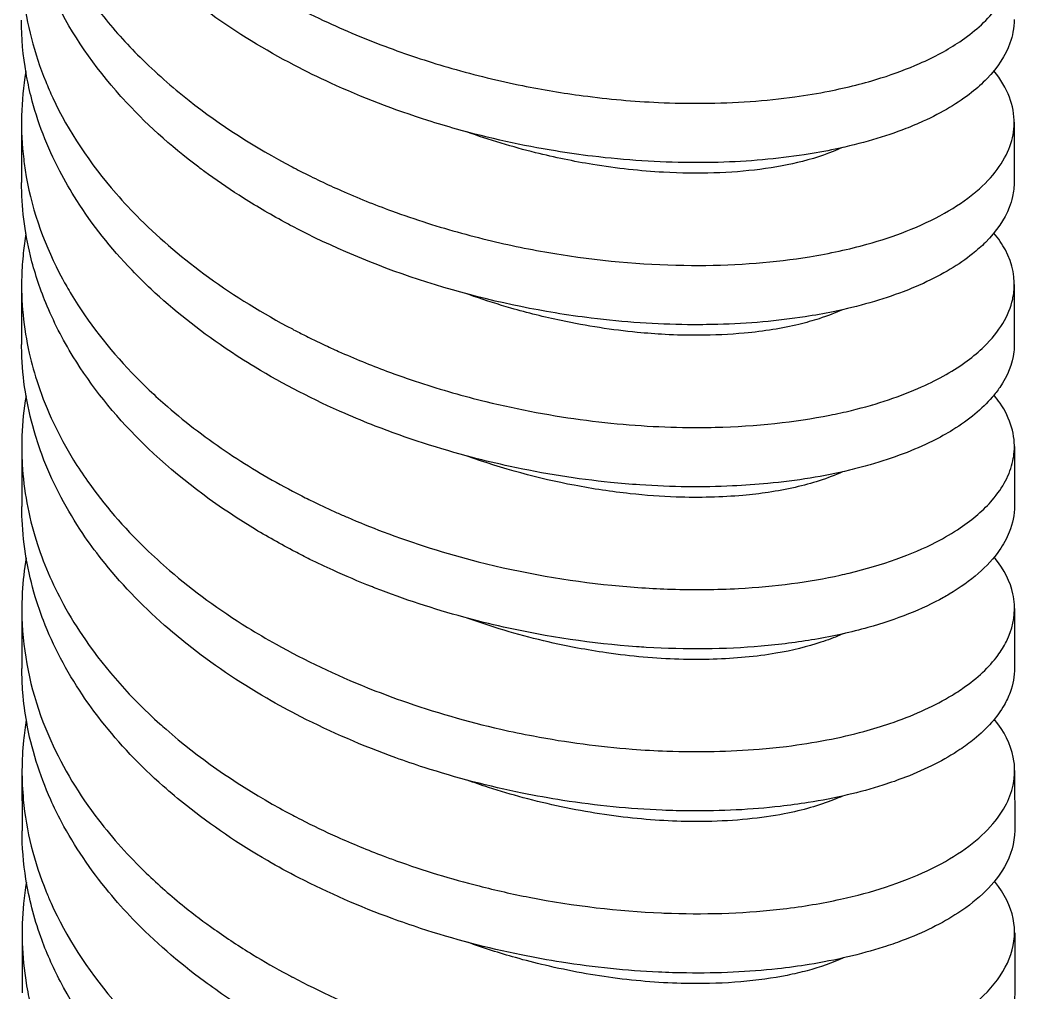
# Model space of a CAD drawing. Header units: millimetres. Extents: x 129 to 6329, y 33 to 3553.
# Drawn here: x 5159.25 to 5179.67, y 2876.38 to 2895.98 of the extents above; entities that cross this region are included whole.
import ezdxf

# ---------------------------------------------------------------- set-up
doc = ezdxf.new("R2010")
doc.units = ezdxf.units.MM
doc.layers.add('vistasIsometricas', color=255, linetype='Continuous')

msp = doc.modelspace()

# ---------------------------------------------------------------- linework, layer by layer
at = {"layer": 'vistasIsometricas', "extrusion": (1e-16, 0.816497, 0.57735)}
for p, q in [((5176.771, 2894.88), (5176.771, 2894.88)), ((5159.272, 2893.912), (5159.273, 2892.716)), ((5179.272, 2893.926), (5179.273, 2892.73)), ((5176.774, 2891.612), (5176.774, 2891.612)), ((5159.275, 2890.644), (5159.275, 2889.449)), ((5179.275, 2890.659), (5179.275, 2889.463)), ((5176.776, 2888.345), (5176.776, 2888.345)), ((5159.277, 2887.377), (5159.278, 2886.181)), ((5179.277, 2887.392), (5179.278, 2886.196)), ((5176.779, 2885.078), (5176.779, 2885.078)), ((5159.279, 2884.11), (5159.28, 2882.914)), ((5179.279, 2884.124), (5179.28, 2882.928)), ((5176.781, 2881.81), (5176.781, 2881.81)), ((5159.282, 2880.842), (5159.283, 2879.646)), ((5179.282, 2880.857), (5179.283, 2879.661)), ((5159.284, 2877.575), (5159.285, 2876.379)), ((5179.284, 2877.589), (5179.285, 2876.394))]:
    msp.add_line(p, q, dxfattribs=at)
at = {"layer": 'vistasIsometricas'}
for points, knots in [([(5159.352, 2904.75), (5159.344, 2904.703), (5159.337, 2904.657), (5159.278, 2904.255), (5159.257, 2903.897), (5159.28, 2903.129), (5159.332, 2902.72), (5159.595, 2901.58), (5159.896, 2900.862), (5160.615, 2899.698), (5160.968, 2899.238), (5161.604, 2898.551), (5161.853, 2898.309), (5162.679, 2897.576), (5163.309, 2897.118), (5164.427, 2896.445), (5164.882, 2896.202), (5165.784, 2895.778), (5166.227, 2895.593), (5167.094, 2895.273), (5167.516, 2895.135), (5168.414, 2894.878), (5168.89, 2894.762), (5169.774, 2894.583), (5170.182, 2894.516), (5171.1, 2894.394), (5171.608, 2894.349), (5172.407, 2894.312), (5172.705, 2894.307), (5173.649, 2894.314), (5174.272, 2894.359), (5175.091, 2894.473), (5175.32, 2894.511), (5175.913, 2894.628), (5176.262, 2894.717), (5176.865, 2894.907), (5177.124, 2895.004), (5177.668, 2895.244), (5177.939, 2895.392), (5178.319, 2895.647), (5178.449, 2895.747), (5178.819, 2896.076), (5179.005, 2896.317), (5179.166, 2896.654), (5179.199, 2896.746), (5179.285, 2897.073), (5179.285, 2897.312), (5179.201, 2897.634), (5179.17, 2897.72), (5179.064, 2897.95), (5178.973, 2898.091), (5178.86, 2898.229)], [10.718104, 10.718104, 10.718104, 10.718104, 10.727283, 10.727283, 10.797858, 10.797858, 10.878697, 10.878697, 11.025504, 11.025504, 11.127596, 11.127596, 11.185923, 11.185923, 11.310453, 11.310453, 11.38965, 11.38965, 11.462098, 11.462098, 11.528589, 11.528589, 11.602322, 11.602322, 11.665461, 11.665461, 11.745658, 11.745658, 11.79442, 11.79442, 11.903206, 11.903206, 11.947224, 11.947224, 12.020946, 12.020946, 12.084112, 12.084112, 12.164251, 12.164251, 12.213125, 12.213125, 12.319438, 12.319438, 12.358221, 12.358221, 12.457832, 12.457832, 12.494429, 12.494429, 12.556328, 12.556328, 12.556328, 12.556328]), ([(5179.271, 2895.998), (5179.271, 2895.914), (5179.263, 2895.829), (5179.234, 2895.671), (5179.214, 2895.596), (5179.1, 2895.275), (5178.944, 2895.033), (5178.63, 2894.709), (5178.527, 2894.617), (5178.146, 2894.316), (5177.819, 2894.12), (5177.327, 2893.896), (5177.211, 2893.847), (5176.668, 2893.635), (5176.191, 2893.494), (5175.465, 2893.342), (5175.256, 2893.304), (5174.498, 2893.188), (5173.919, 2893.136), (5173.124, 2893.114), (5172.934, 2893.112), (5172.106, 2893.118), (5171.448, 2893.16), (5170.53, 2893.272), (5170.281, 2893.307), (5169.366, 2893.457), (5168.697, 2893.605), (5167.841, 2893.845), (5167.649, 2893.903), (5166.788, 2894.176), (5166.133, 2894.427), (5165.252, 2894.83), (5165.007, 2894.951), (5164.174, 2895.387), (5163.613, 2895.73), (5162.933, 2896.217), (5162.78, 2896.332), (5162.122, 2896.851), (5161.661, 2897.281), (5161.103, 2897.906), (5160.958, 2898.08), (5160.465, 2898.72), (5160.165, 2899.203), (5159.851, 2899.858), (5159.782, 2900.017), (5159.518, 2900.69), (5159.382, 2901.214), (5159.295, 2901.901), (5159.281, 2902.06), (5159.268, 2902.318), (5159.266, 2902.418), (5159.266, 2902.518)], [5.433158, 5.433158, 5.433158, 5.433158, 5.468548, 5.468548, 5.499932, 5.499932, 5.605228, 5.605228, 5.64862, 5.64862, 5.750888, 5.750888, 5.780617, 5.780617, 5.885864, 5.885864, 5.926678, 5.926678, 6.029518, 6.029518, 6.061189, 6.061189, 6.166127, 6.166127, 6.204858, 6.204858, 6.308179, 6.308179, 6.338335, 6.338335, 6.443645, 6.443645, 6.485398, 6.485398, 6.588026, 6.588026, 6.61902, 6.61902, 6.724082, 6.724082, 6.763491, 6.763491, 6.866653, 6.866653, 6.899312, 6.899312, 7.004048, 7.004048, 7.035343, 7.035343, 7.055046, 7.055046, 7.055046, 7.055046]), ([(5159.354, 2901.482), (5159.331, 2901.344), (5159.312, 2901.206), (5159.299, 2901.068), (5159.268, 2900.768), (5159.26, 2900.468), (5159.274, 2900.167), (5159.307, 2899.461), (5159.462, 2898.756), (5159.733, 2898.073), (5159.741, 2898.054), (5159.749, 2898.035), (5159.756, 2898.016), (5160.027, 2897.353), (5160.408, 2896.711), (5160.886, 2896.106), (5161.122, 2895.806), (5161.381, 2895.516), (5161.663, 2895.236), (5161.967, 2894.934), (5162.296, 2894.643), (5162.647, 2894.367), (5163.277, 2893.871), (5163.977, 2893.422), (5164.726, 2893.027)], [0.751637553, 0.751637553, 0.751637553, 0.751637553, 0.751832313, 0.751832313, 0.751832313, 0.75225489, 0.75225489, 0.75225489, 0.753249764, 0.753249764, 0.753249764, 0.7532774, 0.7532774, 0.7532774, 0.754244641, 0.754244641, 0.754244641, 0.754722487, 0.754722487, 0.754722487, 0.755239544, 0.755239544, 0.755239544, 0.756167575, 0.756167575, 0.756167575, 0.756167575]), ([(5164.727, 2891.831), (5164.707, 2891.842), (5164.659, 2891.867), (5164.625, 2891.885), (5164.322, 2892.048), (5164.028, 2892.219), (5163.745, 2892.398), (5163.502, 2892.551), (5163.267, 2892.71), (5163.041, 2892.874), (5162.974, 2892.923), (5162.907, 2892.972), (5162.842, 2893.021), (5162.268, 2893.454), (5161.754, 2893.921), (5161.309, 2894.411), (5161.265, 2894.46), (5161.221, 2894.509), (5161.177, 2894.559), (5160.642, 2895.174), (5160.214, 2895.824), (5159.902, 2896.491), (5159.737, 2896.843), (5159.604, 2897.201), (5159.503, 2897.56), (5159.41, 2897.896), (5159.344, 2898.233), (5159.307, 2898.569), (5159.281, 2898.797), (5159.269, 2899.024), (5159.268, 2899.251)], [0.241716651, 0.241716651, 0.241716651, 0.241716651, 0.241741516, 0.241741516, 0.241741516, 0.241963647, 0.241963647, 0.241963647, 0.242154091, 0.242154091, 0.242154091, 0.242210644, 0.242210644, 0.242210644, 0.242704638, 0.242704638, 0.242704638, 0.242754097, 0.242754097, 0.242754097, 0.243367754, 0.243367754, 0.243367754, 0.243692626, 0.243692626, 0.243692626, 0.243996059, 0.243996059, 0.243996059, 0.244201307, 0.244201307, 0.244201307, 0.244201307]), ([(5159.356, 2898.215), (5159.333, 2898.077), (5159.315, 2897.939), (5159.301, 2897.801), (5159.257, 2897.367), (5159.26, 2896.931), (5159.308, 2896.498), (5159.374, 2895.907), (5159.526, 2895.32), (5159.759, 2894.749), (5159.804, 2894.638), (5159.852, 2894.528), (5159.903, 2894.419), (5160.219, 2893.745), (5160.649, 2893.095), (5161.179, 2892.488), (5161.333, 2892.311), (5161.495, 2892.138), (5161.665, 2891.969), (5162.08, 2891.556), (5162.542, 2891.165), (5163.042, 2890.803), (5163.566, 2890.423), (5164.132, 2890.074), (5164.729, 2889.76)], [0.757417775, 0.757417775, 0.757417775, 0.757417775, 0.757612637, 0.757612637, 0.757612637, 0.758224139, 0.758224139, 0.758224139, 0.759057724, 0.759057724, 0.759057724, 0.759219014, 0.759219014, 0.759219014, 0.760213893, 0.760213893, 0.760213893, 0.760502811, 0.760502811, 0.760502811, 0.76120879, 0.76120879, 0.76120879, 0.761947898, 0.761947898, 0.761947898, 0.761947898]), ([(5179.275, 2889.463), (5179.275, 2889.408), (5179.272, 2889.354), (5179.237, 2889.056), (5179.142, 2888.815), (5178.938, 2888.515), (5178.886, 2888.448), (5178.629, 2888.149), (5178.363, 2887.928), (5177.907, 2887.647), (5177.77, 2887.571), (5177.259, 2887.317), (5176.839, 2887.156), (5176.235, 2886.983), (5176.095, 2886.947), (5175.445, 2886.791), (5174.894, 2886.701), (5174.075, 2886.622), (5173.838, 2886.606), (5172.999, 2886.567), (5172.373, 2886.573), (5171.534, 2886.63), (5171.337, 2886.647), (5170.471, 2886.735), (5169.794, 2886.842), (5168.862, 2887.044), (5168.61, 2887.104), (5167.694, 2887.343), (5167.037, 2887.555), (5166.195, 2887.883), (5165.994, 2887.966), (5165.16, 2888.329), (5164.552, 2888.641), (5163.771, 2889.113), (5163.57, 2889.242), (5162.833, 2889.742), (5162.333, 2890.139), (5161.75, 2890.687), (5161.623, 2890.814), (5161.071, 2891.389), (5160.698, 2891.859), (5160.261, 2892.545), (5160.147, 2892.743), (5159.787, 2893.434), (5159.593, 2893.938), (5159.425, 2894.605), (5159.392, 2894.76), (5159.302, 2895.27), (5159.271, 2895.626), (5159.271, 2895.983)], [3.811228, 3.811228, 3.811228, 3.811228, 3.834137, 3.834137, 3.93639, 3.93639, 3.966057, 3.966057, 4.071312, 4.071312, 4.112203, 4.112203, 4.215027, 4.215027, 4.244901, 4.244901, 4.350194, 4.350194, 4.39158, 4.39158, 4.494291, 4.494291, 4.525554, 4.525554, 4.63057, 4.63057, 4.669706, 4.669706, 4.772934, 4.772934, 4.805785, 4.805785, 4.910481, 4.910481, 4.94812, 4.94812, 5.0517, 5.0517, 5.082018, 5.082018, 5.187335, 5.187335, 5.229301, 5.229301, 5.331882, 5.331882, 5.362721, 5.362721, 5.433167, 5.433167, 5.433167, 5.433167]), ([(5159.359, 2894.948), (5159.359, 2894.947), (5159.359, 2894.947), (5159.359, 2894.947), (5159.258, 2894.351), (5159.247, 2893.759), (5159.316, 2893.183), (5159.33, 2893.065), (5159.348, 2892.947), (5159.368, 2892.829), (5159.496, 2892.11), (5159.748, 2891.419), (5160.098, 2890.771), (5160.154, 2890.665), (5160.214, 2890.561), (5160.276, 2890.459), (5160.615, 2889.894), (5161.027, 2889.366), (5161.494, 2888.879), (5161.721, 2888.641), (5161.962, 2888.412), (5162.213, 2888.195), (5162.605, 2887.855), (5163.021, 2887.54), (5163.455, 2887.25), (5163.867, 2886.975), (5164.295, 2886.722), (5164.731, 2886.492)], [0.761660808, 0.761660808, 0.761660808, 0.761660808, 0.761661376, 0.761661376, 0.761661376, 0.762669134, 0.762669134, 0.762669134, 0.762876547, 0.762876547, 0.762876547, 0.764149176, 0.764149176, 0.764149176, 0.764355498, 0.764355498, 0.764355498, 0.765488273, 0.765488273, 0.765488273, 0.766041863, 0.766041863, 0.766041863, 0.766905501, 0.766905501, 0.766905501, 0.767728227, 0.767728227, 0.767728227, 0.767728227]), ([(5164.726, 2893.027), (5164.769, 2893.004), (5164.835, 2892.97), (5164.889, 2892.942), (5165.158, 2892.805), (5165.432, 2892.674), (5165.71, 2892.552), (5166.045, 2892.404), (5166.385, 2892.267), (5166.729, 2892.141), (5166.968, 2892.054), (5167.208, 2891.972), (5167.449, 2891.895), (5167.905, 2891.75), (5168.365, 2891.624), (5168.825, 2891.517), (5169.265, 2891.414), (5169.706, 2891.328), (5170.142, 2891.259), (5171.047, 2891.117), (5171.934, 2891.047), (5172.771, 2891.042), (5172.818, 2891.041), (5172.865, 2891.041), (5172.911, 2891.041), (5173.71, 2891.043), (5174.463, 2891.105), (5175.146, 2891.216), (5175.558, 2891.283), (5175.946, 2891.368), (5176.304, 2891.468), (5176.586, 2891.546), (5176.85, 2891.634), (5177.094, 2891.729), (5177.661, 2891.951), (5178.124, 2892.215), (5178.474, 2892.503), (5178.486, 2892.513), (5178.497, 2892.523), (5178.509, 2892.532), (5178.845, 2892.818), (5179.072, 2893.127), (5179.185, 2893.441), (5179.241, 2893.595), (5179.27, 2893.75), (5179.272, 2893.905), (5179.274, 2894.083), (5179.242, 2894.26), (5179.176, 2894.434), (5179.108, 2894.615), (5179.002, 2894.792), (5178.863, 2894.962)], [0.756167575, 0.756167575, 0.756167575, 0.756167575, 0.756220492, 0.756220492, 0.756220492, 0.756482004, 0.756482004, 0.756482004, 0.756796433, 0.756796433, 0.756796433, 0.757014186, 0.757014186, 0.757014186, 0.757425292, 0.757425292, 0.757425292, 0.757819602, 0.757819602, 0.757819602, 0.75863726, 0.75863726, 0.75863726, 0.75868301, 0.75868301, 0.75868301, 0.759467756, 0.759467756, 0.759467756, 0.759940728, 0.759940728, 0.759940728, 0.760311724, 0.760311724, 0.760311724, 0.761169804, 0.761169804, 0.761169804, 0.761198446, 0.761198446, 0.761198446, 0.762042754, 0.762042754, 0.762042754, 0.762456164, 0.762456164, 0.762456164, 0.762931393, 0.762931393, 0.762931393, 0.763426954, 0.763426954, 0.763426954, 0.763426954]), ([(5175.807, 2893.415), (5175.577, 2893.309), (5175.308, 2893.215), (5174.744, 2893.072), (5174.458, 2893.018), (5173.567, 2892.902), (5172.911, 2892.879), (5171.746, 2892.944), (5171.269, 2892.995), (5170.401, 2893.138), (5170.016, 2893.217), (5169.166, 2893.429), (5168.702, 2893.569), (5168.244, 2893.733)], [-5.5866726, -5.5866726, -5.5866726, -5.5866726, -5.5122214, -5.5122214, -5.4480138, -5.4480138, -5.3264241, -5.3264241, -5.2475165, -5.2475165, -5.1861689, -5.1861689, -5.1126865, -5.1126865, -5.1126865, -5.1126865]), ([(5164.732, 2885.296), (5164.44, 2885.45), (5164.156, 2885.612), (5163.881, 2885.782), (5163.122, 2886.249), (5162.429, 2886.776), (5161.827, 2887.35), (5161.773, 2887.402), (5161.72, 2887.454), (5161.668, 2887.506), (5161.135, 2888.036), (5160.68, 2888.605), (5160.315, 2889.199), (5160.098, 2889.553), (5159.913, 2889.916), (5159.762, 2890.286), (5159.635, 2890.598), (5159.531, 2890.915), (5159.453, 2891.235), (5159.334, 2891.724), (5159.274, 2892.22), (5159.273, 2892.716)], [0.230155993, 0.230155993, 0.230155993, 0.230155993, 0.230517243, 0.230517243, 0.230517243, 0.23151211, 0.23151211, 0.23151211, 0.231601076, 0.231601076, 0.231601076, 0.23250698, 0.23250698, 0.23250698, 0.233046161, 0.233046161, 0.233046161, 0.23350187, 0.23350187, 0.23350187, 0.234199519, 0.234199519, 0.234199519, 0.234199519]), ([(5179.273, 2892.73), (5179.273, 2892.629), (5179.262, 2892.528), (5179.223, 2892.355), (5179.201, 2892.283), (5179.079, 2891.967), (5178.918, 2891.73), (5178.614, 2891.426), (5178.527, 2891.349), (5178.163, 2891.058), (5177.831, 2890.858), (5177.314, 2890.621), (5177.179, 2890.565), (5176.616, 2890.35), (5176.142, 2890.214), (5175.441, 2890.07), (5175.252, 2890.036), (5174.508, 2889.921), (5173.919, 2889.868), (5173.101, 2889.846), (5172.898, 2889.844), (5172.063, 2889.853), (5171.413, 2889.896), (5170.51, 2890.008), (5170.268, 2890.043), (5169.103, 2890.234), (5168.176, 2890.459), (5166.386, 2891.049), (5165.531, 2891.407), (5164.727, 2891.831)], [5.433666, 5.433666, 5.433666, 5.433666, 5.476152, 5.476152, 5.506702, 5.506702, 5.610625, 5.610625, 5.646853, 5.646853, 5.751175, 5.751175, 5.785712, 5.785712, 5.889508, 5.889508, 5.926272, 5.926272, 6.030747, 6.030747, 6.064624, 6.064624, 6.168201, 6.168201, 6.205884, 6.205884, 6.348993, 6.348993, 6.488599, 6.488599, 6.488599, 6.488599]), ([(5159.361, 2891.68), (5159.339, 2891.55), (5159.322, 2891.42), (5159.292, 2891.135), (5159.281, 2890.98), (5159.262, 2890.305), (5159.313, 2889.786), (5159.477, 2889.06), (5159.536, 2888.849), (5159.779, 2888.119), (5160.02, 2887.61), (5160.411, 2886.974), (5160.504, 2886.832), (5160.937, 2886.217), (5161.329, 2885.762), (5161.928, 2885.183), (5162.089, 2885.036), (5162.735, 2884.48), (5163.262, 2884.096), (5164.014, 2883.628), (5164.206, 2883.515), (5164.986, 2883.078), (5165.603, 2882.785), (5166.468, 2882.438), (5166.697, 2882.351), (5167.584, 2882.039), (5168.254, 2881.846), (5169.148, 2881.642), (5169.367, 2881.597), (5170.255, 2881.428), (5170.921, 2881.34), (5171.809, 2881.272), (5172.043, 2881.258), (5172.92, 2881.227), (5173.543, 2881.241), (5174.32, 2881.306), (5174.503, 2881.324), (5175.243, 2881.416), (5175.767, 2881.518), (5176.427, 2881.696), (5176.601, 2881.749), (5177.218, 2881.958), (5177.614, 2882.136), (5178.053, 2882.394), (5178.148, 2882.455), (5178.533, 2882.723), (5178.768, 2882.944), (5179.009, 2883.269), (5179.067, 2883.364), (5179.238, 2883.704), (5179.292, 2883.956), (5179.272, 2884.277), (5179.263, 2884.348), (5179.194, 2884.662), (5179.075, 2884.902), (5178.885, 2885.141), (5178.877, 2885.15), (5178.87, 2885.16)], [13.961644, 13.961644, 13.961644, 13.961644, 13.987434, 13.987434, 14.018038, 14.018038, 14.120543, 14.120543, 14.162816, 14.162816, 14.268134, 14.268134, 14.298686, 14.298686, 14.402603, 14.402603, 14.438793, 14.438793, 14.543092, 14.543092, 14.577667, 14.577667, 14.681463, 14.681463, 14.718165, 14.718165, 14.822611, 14.822611, 14.856552, 14.856552, 14.960139, 14.960139, 14.997721, 14.997721, 15.102399, 15.102399, 15.135307, 15.135307, 15.238548, 15.238548, 15.277596, 15.277596, 15.382592, 15.382592, 15.413935, 15.413935, 15.516666, 15.516666, 15.557933, 15.557933, 15.663215, 15.663215, 15.692998, 15.692998, 15.795649, 15.795649, 15.799845, 15.799845, 15.799845, 15.799845]), ([(5164.729, 2889.76), (5164.798, 2889.723), (5164.881, 2889.68), (5164.958, 2889.641), (5165.035, 2889.602), (5165.112, 2889.564), (5165.19, 2889.526), (5165.246, 2889.499), (5165.302, 2889.472), (5165.359, 2889.446), (5165.459, 2889.399), (5165.559, 2889.352), (5165.66, 2889.307), (5165.977, 2889.166), (5166.3, 2889.034), (5166.627, 2888.912), (5167.065, 2888.749), (5167.51, 2888.603), (5167.959, 2888.475), (5168.18, 2888.411), (5168.403, 2888.352), (5168.625, 2888.298), (5169.304, 2888.131), (5169.985, 2888.005), (5170.655, 2887.919), (5171.315, 2887.834), (5171.964, 2887.787), (5172.589, 2887.776), (5172.813, 2887.772), (5173.033, 2887.773), (5173.25, 2887.778), (5174.08, 2887.798), (5174.857, 2887.883), (5175.556, 2888.022), (5175.705, 2888.052), (5175.851, 2888.084), (5175.992, 2888.118), (5176.52, 2888.246), (5176.994, 2888.407), (5177.406, 2888.592), (5177.76, 2888.75), (5178.067, 2888.927), (5178.324, 2889.117), (5178.45, 2889.21), (5178.564, 2889.306), (5178.665, 2889.405), (5178.976, 2889.707), (5179.17, 2890.032), (5179.242, 2890.362), (5179.251, 2890.4), (5179.257, 2890.439), (5179.263, 2890.478), (5179.301, 2890.772), (5179.244, 2891.068), (5179.095, 2891.352), (5179.034, 2891.468), (5178.957, 2891.583), (5178.865, 2891.694)], [0.761947899, 0.761947899, 0.761947899, 0.761947899, 0.762034154, 0.762034154, 0.762034154, 0.76212041, 0.76212041, 0.76212041, 0.76218272, 0.76218272, 0.76218272, 0.762292922, 0.762292922, 0.762292922, 0.762637946, 0.762637946, 0.762637946, 0.763099898, 0.763099898, 0.763099898, 0.763327994, 0.763327994, 0.763327994, 0.764023188, 0.764023188, 0.764023188, 0.76470809, 0.76470809, 0.76470809, 0.764952702, 0.764952702, 0.764952702, 0.765888567, 0.765888567, 0.765888567, 0.766088186, 0.766088186, 0.766088186, 0.766830934, 0.766830934, 0.766830934, 0.767468282, 0.767468282, 0.767468282, 0.767779928, 0.767779928, 0.767779928, 0.768735678, 0.768735678, 0.768735678, 0.768848378, 0.768848378, 0.768848378, 0.769698348, 0.769698348, 0.769698348, 0.770046576, 0.770046576, 0.770046576, 0.770046576]), ([(5175.81, 2890.147), (5175.669, 2890.083), (5175.513, 2890.022), (5175.215, 2889.926), (5175.078, 2889.888), (5174.603, 2889.773), (5174.235, 2889.712), (5173.54, 2889.648), (5173.228, 2889.633), (5172.687, 2889.631), (5172.465, 2889.637), (5172.054, 2889.659), (5171.866, 2889.673), (5171.178, 2889.74), (5170.664, 2889.818), (5169.807, 2889.999), (5169.47, 2890.083), (5168.883, 2890.252), (5168.635, 2890.33), (5168.34, 2890.433), (5168.293, 2890.449), (5168.247, 2890.466)], [-6.1284032, -6.1284032, -6.1284032, -6.1284032, -6.0828436, -6.0828436, -6.0479936, -6.0479936, -5.9681535, -5.9681535, -5.9092534, -5.9092534, -5.87018, -5.87018, -5.8383419, -5.8383419, -5.7551249, -5.7551249, -5.7017071, -5.7017071, -5.6622403, -5.6622403, -5.6547512, -5.6547512, -5.6547512, -5.6547512]), ([(5179.28, 2882.928), (5179.28, 2882.762), (5179.25, 2882.597), (5179.158, 2882.347), (5179.118, 2882.262), (5178.933, 2881.938), (5178.73, 2881.707), (5178.376, 2881.419), (5178.28, 2881.348), (5177.871, 2881.074), (5177.503, 2880.887), (5176.936, 2880.667), (5176.784, 2880.613), (5176.17, 2880.418), (5175.665, 2880.299), (5174.937, 2880.183), (5174.749, 2880.158), (5173.984, 2880.07), (5173.378, 2880.039), (5172.56, 2880.045), (5172.371, 2880.05), (5171.53, 2880.085), (5170.86, 2880.151), (5169.908, 2880.299), (5169.634, 2880.348), (5168.697, 2880.538), (5168.036, 2880.71), (5167.193, 2880.982), (5167.001, 2881.047), (5166.152, 2881.354), (5165.513, 2881.63), (5164.669, 2882.061), (5164.441, 2882.185), (5163.643, 2882.647), (5163.104, 2883.012), (5162.453, 2883.529), (5162.302, 2883.655), (5161.68, 2884.203), (5161.255, 2884.648), (5160.752, 2885.288), (5160.625, 2885.461), (5160.185, 2886.115), (5159.924, 2886.609), (5159.661, 2887.28), (5159.604, 2887.445), (5159.395, 2888.131), (5159.304, 2888.658), (5159.277, 2889.275), (5159.275, 2889.362), (5159.275, 2889.449)], [2.189257, 2.189257, 2.189257, 2.189257, 2.258965, 2.258965, 2.29554, 2.29554, 2.399375, 2.399375, 2.43405, 2.43405, 2.538335, 2.538335, 2.574453, 2.574453, 2.678396, 2.678396, 2.713409, 2.713409, 2.817614, 2.817614, 2.848389, 2.848389, 2.953713, 2.953713, 2.996283, 2.996283, 3.098732, 3.098732, 3.129117, 3.129117, 3.23428, 3.23428, 3.274343, 3.274343, 3.377357, 3.377357, 3.40956, 3.40956, 3.514394, 3.514394, 3.552621, 3.552621, 3.656063, 3.656063, 3.689553, 3.689553, 3.794109, 3.794109, 3.811219, 3.811219, 3.811219, 3.811219]), ([(5159.364, 2888.412), (5159.318, 2888.143), (5159.291, 2887.875), (5159.281, 2887.608), (5159.274, 2887.414), (5159.276, 2887.22), (5159.287, 2887.027), (5159.317, 2886.508), (5159.412, 2885.996), (5159.567, 2885.5), (5159.705, 2885.056), (5159.891, 2884.623), (5160.118, 2884.207), (5160.251, 2883.963), (5160.398, 2883.724), (5160.559, 2883.492), (5160.978, 2882.883), (5161.487, 2882.316), (5162.06, 2881.799), (5162.101, 2881.763), (5162.142, 2881.726), (5162.184, 2881.69), (5162.831, 2881.123), (5163.556, 2880.619), (5164.324, 2880.183), (5164.46, 2880.106), (5164.597, 2880.031), (5164.736, 2879.957)], [0.773632242, 0.773632242, 0.773632242, 0.773632242, 0.774071553, 0.774071553, 0.774071553, 0.774391577, 0.774391577, 0.774391577, 0.775253405, 0.775253405, 0.775253405, 0.776024028, 0.776024028, 0.776024028, 0.776475042, 0.776475042, 0.776475042, 0.77765648, 0.77765648, 0.77765648, 0.777740758, 0.777740758, 0.777740758, 0.77905573, 0.77905573, 0.77905573, 0.779288932, 0.779288932, 0.779288932, 0.779288932]), ([(5164.731, 2886.492), (5164.764, 2886.475), (5164.831, 2886.44), (5164.881, 2886.414), (5164.978, 2886.365), (5165.076, 2886.316), (5165.174, 2886.268), (5165.323, 2886.195), (5165.474, 2886.125), (5165.626, 2886.056), (5165.697, 2886.025), (5165.767, 2885.994), (5165.838, 2885.963), (5166.075, 2885.861), (5166.314, 2885.764), (5166.557, 2885.672), (5167.182, 2885.436), (5167.824, 2885.234), (5168.472, 2885.069), (5169.37, 2884.841), (5170.278, 2884.682), (5171.163, 2884.593), (5171.569, 2884.553), (5171.969, 2884.527), (5172.362, 2884.514), (5172.827, 2884.5), (5173.28, 2884.505), (5173.718, 2884.529), (5174.453, 2884.569), (5175.143, 2884.662), (5175.768, 2884.798), (5175.829, 2884.812), (5175.89, 2884.826), (5175.95, 2884.84), (5176.621, 2885), (5177.21, 2885.212), (5177.697, 2885.463), (5177.873, 2885.554), (5178.036, 2885.65), (5178.185, 2885.75), (5178.446, 2885.926), (5178.662, 2886.114), (5178.832, 2886.311), (5179.049, 2886.564), (5179.188, 2886.83), (5179.246, 2887.1), (5179.259, 2887.161), (5179.268, 2887.222), (5179.273, 2887.283), (5179.299, 2887.615), (5179.203, 2887.949), (5178.987, 2888.267), (5178.951, 2888.321), (5178.911, 2888.374), (5178.867, 2888.427)], [0.767728229, 0.767728229, 0.767728229, 0.767728229, 0.767789972, 0.767789972, 0.767789972, 0.767908863, 0.767908863, 0.767908863, 0.768089498, 0.768089498, 0.768089498, 0.76817293, 0.76817293, 0.76817293, 0.76845077, 0.76845077, 0.76845077, 0.769167803, 0.769167803, 0.769167803, 0.77016267, 0.77016267, 0.77016267, 0.770618401, 0.770618401, 0.770618401, 0.771157562, 0.771157562, 0.771157562, 0.772063488, 0.772063488, 0.772063488, 0.772152426, 0.772152426, 0.772152426, 0.773147295, 0.773147295, 0.773147295, 0.773508575, 0.773508575, 0.773508575, 0.774142187, 0.774142187, 0.774142187, 0.774953662, 0.774953662, 0.774953662, 0.775137056, 0.775137056, 0.775137056, 0.776131927, 0.776131927, 0.776131927, 0.776301148, 0.776301148, 0.776301148, 0.776301148]), ([(5175.812, 2886.88), (5175.67, 2886.815), (5175.513, 2886.754), (5175.04, 2886.602), (5174.696, 2886.522), (5174.152, 2886.441), (5173.982, 2886.421), (5173.386, 2886.367), (5172.935, 2886.355), (5172.159, 2886.383), (5171.85, 2886.405), (5171.165, 2886.479), (5170.788, 2886.535), (5169.693, 2886.745), (5168.968, 2886.941), (5168.251, 2887.198), (5168.25, 2887.198), (5168.249, 2887.199)], [-6.8314266, -6.8314266, -6.8314266, -6.8314266, -6.7855062, -6.7855062, -6.7041085, -6.7041085, -6.6690819, -6.6690819, -6.5858379, -6.5858379, -6.5333111, -6.5333111, -6.4721002, -6.4721002, -6.3578445, -6.3578445, -6.357609, -6.357609, -6.357609, -6.357609]), ([(5179.283, 2879.661), (5179.283, 2879.657), (5179.283, 2879.652), (5179.28, 2879.4), (5179.211, 2879.154), (5178.886, 2878.582), (5178.571, 2878.267), (5177.823, 2877.779), (5177.446, 2877.591), (5176.891, 2877.383), (5176.764, 2877.339), (5176.181, 2877.153), (5175.681, 2877.035), (5174.934, 2876.915), (5174.72, 2876.886), (5173.923, 2876.798), (5173.309, 2876.769), (5172.483, 2876.78), (5172.294, 2876.785), (5171.467, 2876.824), (5170.815, 2876.89), (5169.884, 2877.036), (5169.612, 2877.086), (5168.66, 2877.28), (5167.98, 2877.458), (5167.121, 2877.74), (5166.929, 2877.806), (5166.091, 2878.113), (5165.462, 2878.387), (5164.645, 2878.808), (5164.434, 2878.923), (5163.644, 2879.38), (5163.097, 2879.751), (5162.433, 2880.28), (5162.278, 2880.411), (5161.66, 2880.959), (5161.242, 2881.399), (5160.745, 2882.033), (5160.618, 2882.208), (5160.175, 2882.868), (5159.912, 2883.37), (5159.653, 2884.042), (5159.599, 2884.201), (5159.396, 2884.872), (5159.307, 2885.391), (5159.28, 2886.002), (5159.278, 2886.092), (5159.278, 2886.181)], [2.189502, 2.189502, 2.189502, 2.189502, 2.191399, 2.191399, 2.295151, 2.295151, 2.439162, 2.439162, 2.544471, 2.544471, 2.574501, 2.574501, 2.677613, 2.677613, 2.717264, 2.717264, 2.822371, 2.822371, 2.853135, 2.853135, 2.955698, 2.955698, 2.997766, 2.997766, 3.103092, 3.103092, 3.133488, 3.133488, 3.237191, 3.237191, 3.274333, 3.274333, 3.378908, 3.378908, 3.412332, 3.412332, 3.515756, 3.515756, 3.554077, 3.554077, 3.658936, 3.658936, 3.691038, 3.691038, 3.794022, 3.794022, 3.811655, 3.811655, 3.811655, 3.811655]), ([(5179.278, 2886.196), (5179.278, 2886.017), (5179.243, 2885.839), (5179.174, 2885.665), (5179.124, 2885.539), (5179.056, 2885.415), (5178.971, 2885.294), (5178.748, 2884.975), (5178.406, 2884.676), (5177.963, 2884.414), (5177.925, 2884.391), (5177.887, 2884.369), (5177.847, 2884.347), (5177.419, 2884.109), (5176.905, 2883.904), (5176.324, 2883.741), (5175.989, 2883.647), (5175.632, 2883.567), (5175.257, 2883.503), (5174.91, 2883.443), (5174.548, 2883.397), (5174.173, 2883.365), (5173.44, 2883.302), (5172.661, 2883.293), (5171.861, 2883.341), (5171.796, 2883.345), (5171.731, 2883.35), (5171.666, 2883.354), (5170.783, 2883.418), (5169.879, 2883.55), (5168.985, 2883.751), (5168.717, 2883.811), (5168.449, 2883.877), (5168.184, 2883.95), (5167.576, 2884.115), (5166.979, 2884.311), (5166.401, 2884.537), (5166.376, 2884.546), (5166.351, 2884.556), (5166.326, 2884.566), (5166.062, 2884.67), (5165.803, 2884.78), (5165.549, 2884.896), (5165.392, 2884.967), (5165.237, 2885.041), (5165.084, 2885.116), (5164.982, 2885.167), (5164.88, 2885.219), (5164.781, 2885.271), (5164.765, 2885.279), (5164.751, 2885.286), (5164.732, 2885.296)], [0.221821358, 0.221821358, 0.221821358, 0.221821358, 0.222379686, 0.222379686, 0.222379686, 0.222782888, 0.222782888, 0.222782888, 0.22384419, 0.22384419, 0.22384419, 0.223934947, 0.223934947, 0.223934947, 0.224921806, 0.224921806, 0.224921806, 0.225490208, 0.225490208, 0.225490208, 0.226016531, 0.226016531, 0.226016531, 0.227045469, 0.227045469, 0.227045469, 0.227129151, 0.227129151, 0.227129151, 0.228260613, 0.228260613, 0.228260613, 0.22860073, 0.22860073, 0.22860073, 0.229378361, 0.229378361, 0.229378361, 0.229411915, 0.229411915, 0.229411915, 0.229767176, 0.229767176, 0.229767176, 0.229986101, 0.229986101, 0.229986101, 0.23013236, 0.23013236, 0.23013236, 0.230155991, 0.230155991, 0.230155991, 0.230155991]), ([(5159.366, 2885.145), (5159.327, 2884.913), (5159.301, 2884.68), (5159.288, 2884.448), (5159.279, 2884.278), (5159.277, 2884.108), (5159.282, 2883.938), (5159.302, 2883.228), (5159.446, 2882.522), (5159.705, 2881.84), (5159.753, 2881.713), (5159.806, 2881.587), (5159.862, 2881.461), (5160.11, 2880.908), (5160.433, 2880.372), (5160.824, 2879.864), (5161.11, 2879.491), (5161.432, 2879.132), (5161.785, 2878.791), (5162.028, 2878.556), (5162.286, 2878.329), (5162.557, 2878.111), (5162.751, 2877.955), (5162.952, 2877.803), (5163.159, 2877.657), (5163.406, 2877.481), (5163.663, 2877.313), (5163.926, 2877.151), (5164.157, 2877.01), (5164.393, 2876.875), (5164.635, 2876.745), (5164.652, 2876.736), (5164.669, 2876.727), (5164.686, 2876.718), (5164.704, 2876.708), (5164.732, 2876.694), (5164.738, 2876.69)], [0.780192561, 0.780192561, 0.780192561, 0.780192561, 0.780539077, 0.780539077, 0.780539077, 0.78079223, 0.78079223, 0.78079223, 0.781851632, 0.781851632, 0.781851632, 0.78204916, 0.78204916, 0.78204916, 0.782920483, 0.782920483, 0.782920483, 0.783559242, 0.783559242, 0.783559242, 0.783999034, 0.783999034, 0.783999034, 0.784314283, 0.784314283, 0.784314283, 0.784691804, 0.784691804, 0.784691804, 0.785022134, 0.785022134, 0.785022134, 0.785045729, 0.785045729, 0.785045729, 0.785069324, 0.785069324, 0.785069324, 0.785069324]), ([(5175.814, 2883.613), (5175.796, 2883.604), (5175.778, 2883.596), (5175.642, 2883.536), (5175.515, 2883.488), (5175.109, 2883.354), (5174.805, 2883.279), (5174.275, 2883.189), (5174.069, 2883.162), (5173.439, 2883.102), (5172.991, 2883.088), (5172.05, 2883.117), (5171.56, 2883.159), (5170.863, 2883.26), (5170.668, 2883.292), (5169.952, 2883.426), (5169.425, 2883.555), (5168.682, 2883.782), (5168.466, 2883.854), (5168.251, 2883.931)], [-6.2087368, -6.2087368, -6.2087368, -6.2087368, -6.202932, -6.202932, -6.1659534, -6.1659534, -6.0924653, -6.0924653, -6.0495015, -6.0495015, -5.9664804, -5.9664804, -5.8842857, -5.8842857, -5.8528188, -5.8528188, -5.7694131, -5.7694131, -5.7350619, -5.7350619, -5.7350619, -5.7350619]), ([(5179.285, 2876.394), (5179.285, 2876.353), (5179.283, 2876.311), (5179.273, 2876.197), (5179.26, 2876.125), (5179.179, 2875.803), (5179.047, 2875.558), (5178.769, 2875.23), (5178.678, 2875.137), (5178.332, 2874.83), (5178.027, 2874.627), (5177.561, 2874.392), (5177.451, 2874.341), (5176.934, 2874.117), (5176.476, 2873.966), (5175.773, 2873.798), (5175.568, 2873.755), (5174.829, 2873.622), (5174.262, 2873.558), (5173.483, 2873.519), (5173.298, 2873.513), (5172.484, 2873.501), (5171.832, 2873.529), (5170.918, 2873.621), (5170.669, 2873.651), (5169.756, 2873.782), (5169.087, 2873.914), (5168.21, 2874.141), (5167.999, 2874.199), (5167.119, 2874.461), (5166.463, 2874.698), (5165.6, 2875.072), (5165.376, 2875.175), (5164.545, 2875.581), (5163.964, 2875.914), (5163.263, 2876.386), (5163.108, 2876.496), (5162.429, 2876.998), (5161.947, 2877.417), (5161.347, 2878.041), (5161.184, 2878.223), (5160.657, 2878.862), (5160.337, 2879.335), (5160, 2879.972), (5159.927, 2880.12), (5159.633, 2880.78), (5159.47, 2881.302), (5159.341, 2882.03), (5159.315, 2882.23), (5159.287, 2882.592), (5159.28, 2882.753), (5159.28, 2882.914)], [0.567316, 0.567316, 0.567316, 0.567316, 0.584596, 0.584596, 0.61521, 0.61521, 0.720537, 0.720537, 0.762893, 0.762893, 0.865392, 0.865392, 0.895098, 0.895098, 1.000379, 1.000379, 1.041547, 1.041547, 1.14431, 1.14431, 1.175732, 1.175732, 1.280721, 1.280721, 1.3197, 1.3197, 1.422968, 1.422968, 1.45593, 1.45593, 1.560605, 1.560605, 1.598147, 1.598147, 1.701753, 1.701753, 1.732087, 1.732087, 1.837408, 1.837408, 1.879394, 1.879394, 1.981974, 1.981974, 2.012799, 2.012799, 2.117893, 2.117893, 2.157482, 2.157482, 2.189262, 2.189262, 2.189262, 2.189262]), ([(5159.368, 2881.878), (5159.345, 2881.74), (5159.327, 2881.602), (5159.313, 2881.464), (5159.273, 2881.066), (5159.271, 2880.666), (5159.309, 2880.268), (5159.368, 2879.641), (5159.523, 2879.018), (5159.771, 2878.412), (5159.802, 2878.336), (5159.834, 2878.26), (5159.868, 2878.185), (5160.172, 2877.508), (5160.592, 2876.855), (5161.111, 2876.243), (5161.288, 2876.035), (5161.477, 2875.831), (5161.677, 2875.632), (5162.063, 2875.248), (5162.488, 2874.884), (5162.948, 2874.544), (5163.501, 2874.134), (5164.104, 2873.759), (5164.741, 2873.423)], [0.786319513, 0.786319513, 0.786319513, 0.786319513, 0.786514356, 0.786514356, 0.786514356, 0.787075632, 0.787075632, 0.787075632, 0.787959442, 0.787959442, 0.787959442, 0.788070506, 0.788070506, 0.788070506, 0.789065384, 0.789065384, 0.789065384, 0.789404529, 0.789404529, 0.789404529, 0.790060285, 0.790060285, 0.790060285, 0.790849615, 0.790849615, 0.790849615, 0.790849615]), ([(5164.736, 2879.957), (5164.777, 2879.936), (5164.849, 2879.899), (5164.905, 2879.87), (5165.143, 2879.748), (5165.385, 2879.632), (5165.631, 2879.522), (5165.936, 2879.385), (5166.246, 2879.257), (5166.561, 2879.137), (5166.649, 2879.104), (5166.736, 2879.072), (5166.824, 2879.04), (5167.371, 2878.844), (5167.929, 2878.674), (5168.491, 2878.531), (5168.828, 2878.446), (5169.165, 2878.37), (5169.503, 2878.304), (5170.404, 2878.129), (5171.302, 2878.024), (5172.165, 2877.987), (5172.233, 2877.984), (5172.3, 2877.982), (5172.367, 2877.98), (5173.157, 2877.955), (5173.915, 2877.988), (5174.618, 2878.071), (5175.022, 2878.119), (5175.408, 2878.184), (5175.772, 2878.264), (5176.094, 2878.334), (5176.398, 2878.417), (5176.683, 2878.509), (5177.289, 2878.707), (5177.804, 2878.952), (5178.21, 2879.229), (5178.616, 2879.506), (5178.912, 2879.815), (5179.089, 2880.137), (5179.165, 2880.278), (5179.219, 2880.421), (5179.25, 2880.565), (5179.29, 2880.752), (5179.292, 2880.94), (5179.255, 2881.127), (5179.202, 2881.388), (5179.074, 2881.647), (5178.872, 2881.892)], [0.779288933, 0.779288933, 0.779288933, 0.779288933, 0.779358566, 0.779358566, 0.779358566, 0.779650204, 0.779650204, 0.779650204, 0.780011475, 0.780011475, 0.780011475, 0.780111492, 0.780111492, 0.780111492, 0.780734018, 0.780734018, 0.780734018, 0.781106371, 0.781106371, 0.781106371, 0.782101234, 0.782101234, 0.782101234, 0.782179103, 0.782179103, 0.782179103, 0.783096103, 0.783096103, 0.783096103, 0.783624189, 0.783624189, 0.783624189, 0.784090992, 0.784090992, 0.784090992, 0.785085855, 0.785085855, 0.785085855, 0.786080723, 0.786080723, 0.786080723, 0.78651436, 0.78651436, 0.78651436, 0.787075616, 0.787075616, 0.787075616, 0.787861841, 0.787861841, 0.787861841, 0.787861841]), ([(5175.816, 2880.345), (5175.758, 2880.318), (5175.696, 2880.292), (5175.348, 2880.153), (5175.015, 2880.058), (5174.174, 2879.895), (5173.648, 2879.842), (5172.63, 2879.824), (5172.161, 2879.843), (5171.179, 2879.939), (5170.667, 2880.017), (5169.893, 2880.181), (5169.636, 2880.242), (5169.146, 2880.374), (5168.913, 2880.443), (5168.537, 2880.564), (5168.395, 2880.613), (5168.253, 2880.664)], [-8.0768557, -8.0768557, -8.0768557, -8.0768557, -8.0578823, -8.0578823, -7.9729809, -7.9729809, -7.867598, -7.867598, -7.7862041, -7.7862041, -7.7033653, -7.7033653, -7.6627249, -7.6627249, -7.6257523, -7.6257523, -7.603049, -7.603049, -7.603049, -7.603049]), ([(5164.742, 2872.227), (5164.256, 2872.483), (5163.791, 2872.761), (5163.355, 2873.059), (5162.675, 2873.523), (5162.062, 2874.035), (5161.534, 2874.582), (5161.495, 2874.623), (5161.457, 2874.663), (5161.419, 2874.703), (5160.859, 2875.302), (5160.4, 2875.942), (5160.055, 2876.606), (5159.9, 2876.903), (5159.768, 2877.204), (5159.66, 2877.509), (5159.523, 2877.893), (5159.423, 2878.281), (5159.361, 2878.67), (5159.309, 2878.995), (5159.283, 2879.321), (5159.283, 2879.646)], [0.207034614, 0.207034614, 0.207034614, 0.207034614, 0.207556757, 0.207556757, 0.207556757, 0.208369524, 0.208369524, 0.208369524, 0.208428948, 0.208428948, 0.208428948, 0.209310125, 0.209310125, 0.209310125, 0.209704435, 0.209704435, 0.209704435, 0.210200594, 0.210200594, 0.210200594, 0.210614172, 0.210614172, 0.210614172, 0.210614172]), ([(5159.371, 2878.611), (5159.346, 2878.466), (5159.327, 2878.321), (5159.261, 2877.642), (5159.279, 2877.108), (5159.392, 2876.419), (5159.424, 2876.261), (5159.589, 2875.579), (5159.783, 2875.063), (5160.122, 2874.407), (5160.207, 2874.255), (5160.59, 2873.621), (5160.941, 2873.156), (5161.503, 2872.54), (5161.669, 2872.371), (5162.296, 2871.773), (5162.8, 2871.368), (5163.505, 2870.886), (5163.666, 2870.781), (5164.385, 2870.333), (5164.974, 2870.02), (5165.845, 2869.626), (5166.105, 2869.516), (5167.02, 2869.157), (5167.689, 2868.94), (5168.565, 2868.711), (5168.764, 2868.662), (5169.637, 2868.465), (5170.31, 2868.352), (5171.196, 2868.253), (5171.416, 2868.233), (5172.286, 2868.168), (5172.921, 2868.158), (5173.742, 2868.191), (5173.952, 2868.205), (5174.747, 2868.271), (5175.302, 2868.355), (5175.98, 2868.506), (5176.143, 2868.547), (5176.778, 2868.722), (5177.207, 2868.881), (5177.716, 2869.128), (5177.843, 2869.196), (5178.299, 2869.464), (5178.575, 2869.681), (5178.854, 2869.984), (5178.915, 2870.058), (5179.136, 2870.368), (5179.239, 2870.611), (5179.288, 2870.948), (5179.292, 2871.04), (5179.272, 2871.381), (5179.189, 2871.63), (5178.993, 2871.943), (5178.941, 2872.015), (5178.881, 2872.088), (5178.88, 2872.089), (5178.879, 2872.09)], [17.205292, 17.205292, 17.205292, 17.205292, 17.234046, 17.234046, 17.339337, 17.339337, 17.370759, 17.370759, 17.475598, 17.475598, 17.507757, 17.507757, 17.610752, 17.610752, 17.650871, 17.650871, 17.756038, 17.756038, 17.786366, 17.786366, 17.888794, 17.888794, 17.931433, 17.931433, 18.036754, 18.036754, 18.06758, 18.06758, 18.171846, 18.171846, 18.206576, 18.206576, 18.310425, 18.310425, 18.346918, 18.346918, 18.451308, 18.451308, 18.485508, 18.485508, 18.589184, 18.589184, 18.626407, 18.626407, 18.730996, 18.730996, 18.76432, 18.76432, 18.867704, 18.867704, 18.906161, 18.906161, 19.011043, 19.011043, 19.042995, 19.042995, 19.043545, 19.043545, 19.043545, 19.043545]), ([(5164.738, 2876.69), (5165.256, 2876.417), (5165.878, 2876.127), (5166.613, 2875.851), (5168.163, 2875.27), (5170.273, 2874.753), (5172.557, 2874.708), (5174.548, 2874.668), (5176.662, 2875.021), (5177.998, 2875.824), (5179.146, 2876.514), (5179.666, 2877.544), (5178.954, 2878.522), (5178.929, 2878.556), (5178.902, 2878.591), (5178.874, 2878.625)], [0.78506932, 0.78506932, 0.78506932, 0.78506932, 0.78694763, 0.78694763, 0.78694763, 0.79090697, 0.79090697, 0.79090697, 0.79435948, 0.79435948, 0.79435948, 0.79732742, 0.79732742, 0.79732742, 0.79743206, 0.79743206, 0.79743206, 0.79743206]), ([(5175.819, 2877.078), (5175.61, 2876.982), (5175.369, 2876.896), (5174.97, 2876.788), (5174.836, 2876.757), (5174.408, 2876.671), (5174.097, 2876.627), (5173.44, 2876.571), (5173.097, 2876.559), (5172.274, 2876.569), (5171.784, 2876.603), (5170.802, 2876.729), (5170.313, 2876.817), (5169.622, 2876.98), (5169.423, 2877.031), (5168.9, 2877.178), (5168.577, 2877.281), (5168.256, 2877.397)], [-8.6181884, -8.6181884, -8.6181884, -8.6181884, -8.5505164, -8.5505164, -8.5183247, -8.5183247, -8.4526422, -8.4526422, -8.3886929, -8.3886929, -8.3056105, -8.3056105, -8.2272767, -8.2272767, -8.1958279, -8.1958279, -8.1444634, -8.1444634, -8.1444634, -8.1444634])]:
    msp.add_open_spline(points, degree=3, knots=knots, dxfattribs=at)
for points in [[(5159.489, 2895.546), (5159.489, 2895.546), (5159.489, 2895.546), (5159.489, 2895.545)], [(5166.381, 2895.539), (5166.381, 2895.539), (5166.381, 2895.539), (5166.381, 2895.539)], [(5178.188, 2895.559), (5178.188, 2895.559), (5178.188, 2895.559), (5178.188, 2895.559)], [(5176.403, 2894.763), (5176.403, 2894.763), (5176.403, 2894.763), (5176.403, 2894.763)], [(5163.08, 2894.041), (5163.08, 2894.042), (5163.08, 2894.042), (5163.079, 2894.042)], [(5159.492, 2892.279), (5159.492, 2892.279), (5159.492, 2892.278), (5159.492, 2892.278)], [(5166.383, 2892.272), (5166.383, 2892.272), (5166.383, 2892.272), (5166.383, 2892.272)], [(5178.191, 2892.292), (5178.191, 2892.292), (5178.191, 2892.292), (5178.191, 2892.292)], [(5167.838, 2891.776), (5167.838, 2891.776), (5167.838, 2891.776), (5167.838, 2891.776)], [(5176.405, 2891.496), (5176.405, 2891.496), (5176.405, 2891.496), (5176.405, 2891.496)], [(5163.082, 2890.774), (5163.082, 2890.774), (5163.082, 2890.774), (5163.082, 2890.774)], [(5166.385, 2889.005), (5166.385, 2889.005), (5166.385, 2889.004), (5166.386, 2889.004)], [(5178.193, 2889.025), (5178.193, 2889.025), (5178.193, 2889.025), (5178.193, 2889.025)], [(5167.84, 2888.509), (5167.84, 2888.509), (5167.84, 2888.509), (5167.84, 2888.509)], [(5176.407, 2888.229), (5176.408, 2888.229), (5176.408, 2888.229), (5176.408, 2888.229)], [(5163.084, 2887.507), (5163.084, 2887.507), (5163.084, 2887.507), (5163.084, 2887.507)], [(5159.496, 2885.744), (5159.496, 2885.744), (5159.496, 2885.743), (5159.496, 2885.743)], [(5166.388, 2885.737), (5166.388, 2885.737), (5166.388, 2885.737), (5166.388, 2885.737)], [(5178.196, 2885.757), (5178.196, 2885.757), (5178.196, 2885.757), (5178.196, 2885.757)], [(5167.843, 2885.242), (5167.843, 2885.242), (5167.843, 2885.242), (5167.843, 2885.242)], [(5176.41, 2884.961), (5176.41, 2884.961), (5176.41, 2884.961), (5176.41, 2884.961)], [(5163.087, 2884.239), (5163.087, 2884.239), (5163.087, 2884.239), (5163.087, 2884.239)], [(5159.499, 2882.477), (5159.499, 2882.477), (5159.499, 2882.476), (5159.499, 2882.476)], [(5176.412, 2881.694), (5176.412, 2881.694), (5176.412, 2881.694), (5176.412, 2881.694)], [(5163.089, 2880.972), (5163.089, 2880.972), (5163.089, 2880.972), (5163.089, 2880.973)], [(5159.501, 2879.209), (5159.501, 2879.209), (5159.501, 2879.209), (5159.501, 2879.209)], [(5166.392, 2879.202), (5166.393, 2879.202), (5166.393, 2879.202), (5166.393, 2879.202)], [(5167.847, 2878.707), (5167.847, 2878.707), (5167.847, 2878.707), (5167.847, 2878.707)], [(5176.415, 2878.427), (5176.415, 2878.427), (5176.415, 2878.427), (5176.415, 2878.427)], [(5163.091, 2877.705), (5163.091, 2877.705), (5163.091, 2877.705), (5163.091, 2877.705)]]:
    msp.add_open_spline(points, degree=3, dxfattribs=at)

doc.saveas('drawing.dxf')
